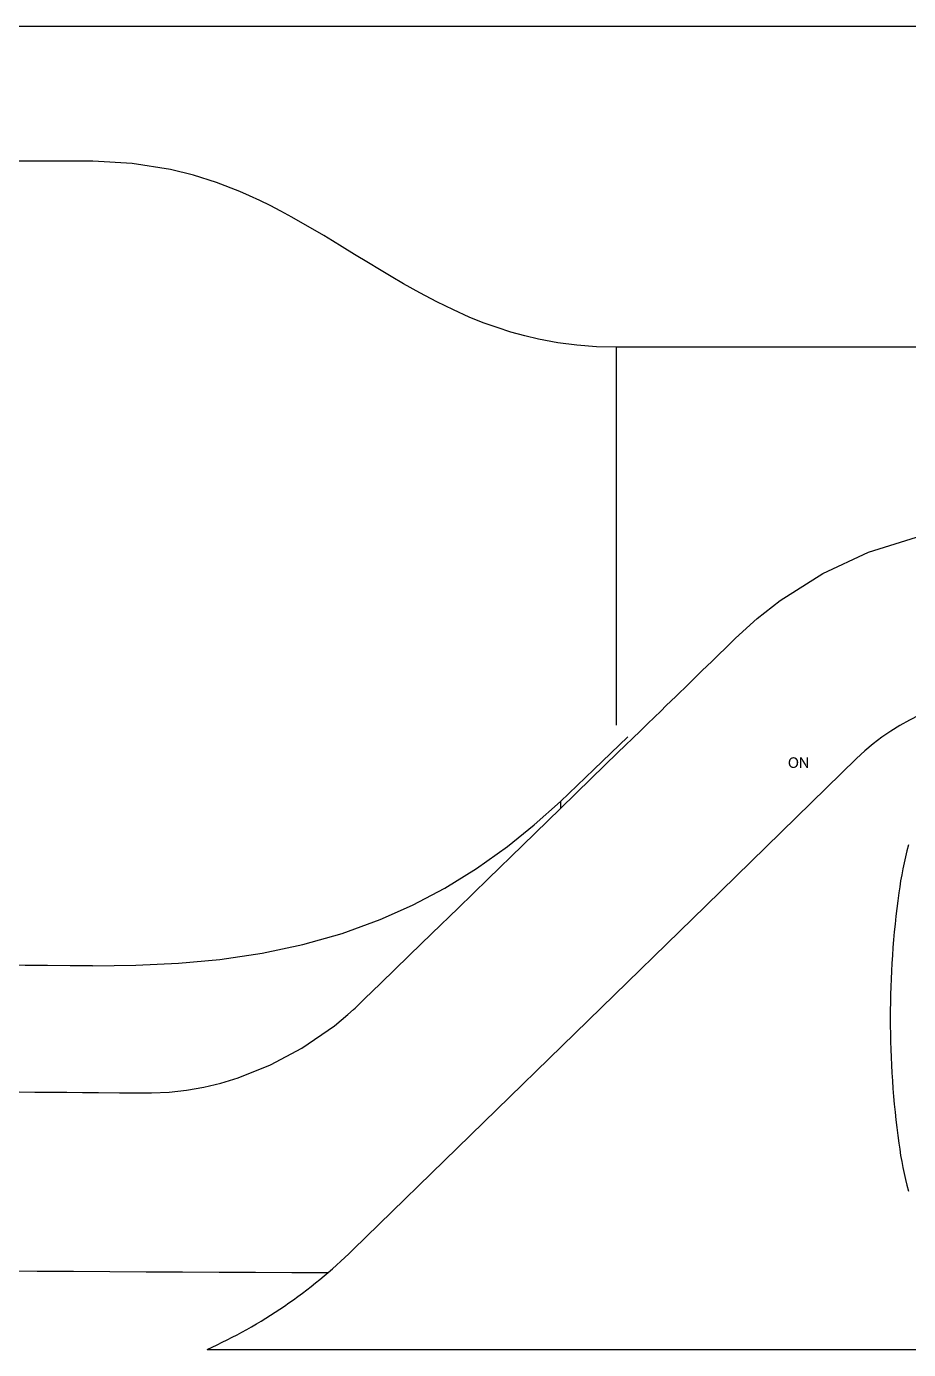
# Model space of a CAD drawing. Extents: x 527 to 611, y 788 to 934.
# Drawn here: x 564.85 to 571.59, y 803.91 to 814.02 of the extents above; entities that cross this region are included whole.
import ezdxf

# ---------------------------------------------------------------- set-up
doc = ezdxf.new("R2010")
doc.units = 0
doc.header["$MEASUREMENT"] = 0
doc.layers.add('1', color=4, linetype='Continuous')
doc.layers.add('DIM', color=3, linetype='Continuous')

# ---------------------------------------------------------------- blocks, each defined once
blk = doc.blocks.new('HSSCP')
at = {"layer": '1', "color": 4}
for points in [[(-5.048, 0.283), (-5.08, 0.163), (-5.105, 0.04), (-5.122, -0.084)], [(-5.122, -0.084), (-5.209, -0.718), (-5.209, -1.362), (-5.122, -1.996)], [(-5.122, -1.996), (-5.105, -2.12), (-5.08, -2.242), (-5.048, -2.363)]]:
    blk.add_open_spline(points, degree=3, dxfattribs=at)
blk = doc.blocks.new('new block')
at = {"layer": '1', "color": 3}
blk.add_blockref('HSSCP', (-0.067, 0.879), dxfattribs=at)
blk = doc.blocks.new('2018 FLAIR')
at = {"layer": '1', "linetype": 'Continuous', "lineweight": 25}
for p, q in [((45.899, 10.661), (31.069, 10.661)), ((38.46, 9.631), (36.821, 9.631)), ((42.46, 8.21), (42.46, 5.322)), ((46.173, 8.21), (42.46, 8.21)), ((42.033, 4.74), (42.033, 4.686))]:
    blk.add_line(p, q, dxfattribs=at)
at = {"layer": '1', "linetype": 'Continuous', "lineweight": 25, "flags": 128}
for points in [[(42.46, 8.21), (42.309, 8.214), (42.159, 8.226), (42.012, 8.245), (41.866, 8.272), (41.761, 8.297), (41.655, 8.326), (41.55, 8.36), (41.444, 8.398), (41.337, 8.441), (41.216, 8.495), (41.09, 8.556), (40.958, 8.626), (40.833, 8.696), (40.74, 8.75), (40.65, 8.804), (40.568, 8.854), (40.46, 8.92), (40.366, 8.978), (40.292, 9.024), (40.225, 9.064), (40.142, 9.113), (40.066, 9.157), (39.982, 9.204), (39.898, 9.25), (39.816, 9.292), (39.736, 9.331), (39.658, 9.367), (39.583, 9.4), (39.405, 9.469), (39.229, 9.525), (39.054, 9.569), (38.761, 9.615), (38.46, 9.631)], [(42.033, 4.686), (42.269, 4.916), (42.472, 5.113), (42.642, 5.278), (42.699, 5.334), (42.752, 5.385), (42.799, 5.431), (42.842, 5.472), (42.914, 5.543), (43.014, 5.64), (43.114, 5.737), (43.191, 5.813), (43.247, 5.867), (43.289, 5.907), (43.37, 5.987), (43.536, 6.138), (43.712, 6.276), (44.037, 6.482), (44.387, 6.644), (44.754, 6.76)], [(42.033, 4.74), (42.289, 4.984), (42.547, 5.233)], [(40.447, 1.315), (43.143, 3.942), (44.296, 5.068)], [(37.897, 2.521), (38.018, 2.52), (38.14, 2.519), (38.261, 2.518), (38.383, 2.517), (38.504, 2.516), (38.664, 2.515), (38.774, 2.514), (38.909, 2.514), (39.043, 2.52), (39.176, 2.534), (39.308, 2.557), (39.439, 2.588), (39.571, 2.628), (39.819, 2.727), (40.058, 2.855), (40.306, 3.027), (40.408, 3.112), (40.452, 3.151), (40.464, 3.161), (40.475, 3.172), (40.486, 3.182), (40.487, 3.183), (40.494, 3.19), (40.514, 3.209), (40.545, 3.24), (40.589, 3.282), (40.665, 3.356), (40.762, 3.451), (40.881, 3.566), (41.051, 3.731), (41.251, 3.926), (41.481, 4.15), (41.742, 4.403), (42.033, 4.686)], [(38.459, 3.485), (38.79, 3.489), (39.116, 3.504), (39.431, 3.532), (39.754, 3.58), (40.065, 3.647), (40.365, 3.732), (40.656, 3.838), (40.904, 3.949), (41.149, 4.078), (41.391, 4.227), (41.628, 4.395), (41.833, 4.561), (42.033, 4.74), (42.033, 4.74)]]:
    blk.add_lwpolyline(points, dxfattribs=at)
at = {"layer": '1', "linetype": 'Continuous', "lineweight": 25}
for centre, radius, start, end in [((45.499, 3.838), 1.721, 90.0029, 134.3549), ((42.207, 550.808), 547.335, 269.03179, 269.6077), ((41.85, 544.376), 543.237, 266.08163, 269.83213), ((37.765, 4.042), 3.825, 294.2286, 314.5109), ((42.295, 2182.141), 2181.589, 269.922249, 270.468778)]:
    blk.add_arc(centre, radius, start, end, dxfattribs=at)
at = {"layer": 'DIM'}
blk.add_blockref('new block', (49.807, 3.246), dxfattribs=at)

msp = doc.modelspace()

# ---------------------------------------------------------------- hatches: boundary and pattern name
at = {"layer": '1'}
h = msp.add_hatch(color=3, dxfattribs=at)
edge = h.paths.add_edge_path(flags=16)
edge.add_spline(control_points=[(570.708, 808.366), (570.724, 808.366), (570.734, 808.381), (570.734, 808.399), (570.734, 808.415), (570.725, 808.432), (570.708, 808.432), (570.691, 808.432), (570.682, 808.416), (570.682, 808.398), (570.682, 808.381), (570.691, 808.366), (570.708, 808.366), (570.708, 808.366), (570.708, 808.366), (570.708, 808.366)], knot_values=[0, 0, 0, 0, 1, 1, 1, 2, 2, 2, 3, 3, 3, 4, 4, 4, 5, 5, 5, 5], degree=3, periodic=0)
edge = h.paths.add_edge_path()
edge.add_spline(control_points=[(570.707, 808.357), (570.686, 808.357), (570.671, 808.374), (570.671, 808.398), (570.671, 808.424), (570.687, 808.441), (570.708, 808.441), (570.731, 808.441), (570.745, 808.424), (570.745, 808.4), (570.745, 808.372), (570.728, 808.357), (570.708, 808.357), (570.708, 808.357), (570.707, 808.357), (570.707, 808.357)], knot_values=[0, 0, 0, 0, 1, 1, 1, 2, 2, 2, 3, 3, 3, 4, 4, 4, 5, 5, 5, 5], degree=3, periodic=0)
h = msp.add_hatch(color=3, dxfattribs=at)
edge = h.paths.add_edge_path()
edge.add_spline(control_points=[(570.759, 808.358), (570.759, 808.358), (570.759, 808.439), (570.759, 808.439), (570.759, 808.439), (570.77, 808.439), (570.77, 808.439), (570.77, 808.439), (570.796, 808.398), (570.796, 808.398), (570.802, 808.389), (570.807, 808.38), (570.81, 808.372), (570.81, 808.372), (570.811, 808.372), (570.811, 808.372), (570.81, 808.383), (570.81, 808.393), (570.81, 808.405), (570.81, 808.405), (570.81, 808.439), (570.81, 808.439), (570.81, 808.439), (570.819, 808.439), (570.819, 808.439), (570.819, 808.439), (570.819, 808.358), (570.819, 808.358), (570.819, 808.358), (570.809, 808.358), (570.809, 808.358), (570.809, 808.358), (570.783, 808.399), (570.783, 808.399), (570.778, 808.408), (570.772, 808.418), (570.768, 808.427), (570.768, 808.427), (570.768, 808.426), (570.768, 808.426), (570.768, 808.416), (570.768, 808.406), (570.768, 808.393), (570.768, 808.393), (570.768, 808.358), (570.768, 808.358), (570.768, 808.358), (570.759, 808.358), (570.759, 808.358)], knot_values=[0, 0, 0, 0, 1, 1, 1, 2, 2, 2, 3, 3, 3, 4, 4, 4, 5, 5, 5, 6, 6, 6, 7, 7, 7, 8, 8, 8, 9, 9, 9, 10, 10, 10, 11, 11, 11, 12, 12, 12, 13, 13, 13, 14, 14, 14, 15, 15, 15, 16, 16, 16, 16], degree=3, periodic=0)

# ---------------------------------------------------------------- block references
msp.add_blockref('2018 FLAIR', (526.895, 803.362), dxfattribs=at)

doc.saveas('drawing.dxf')
